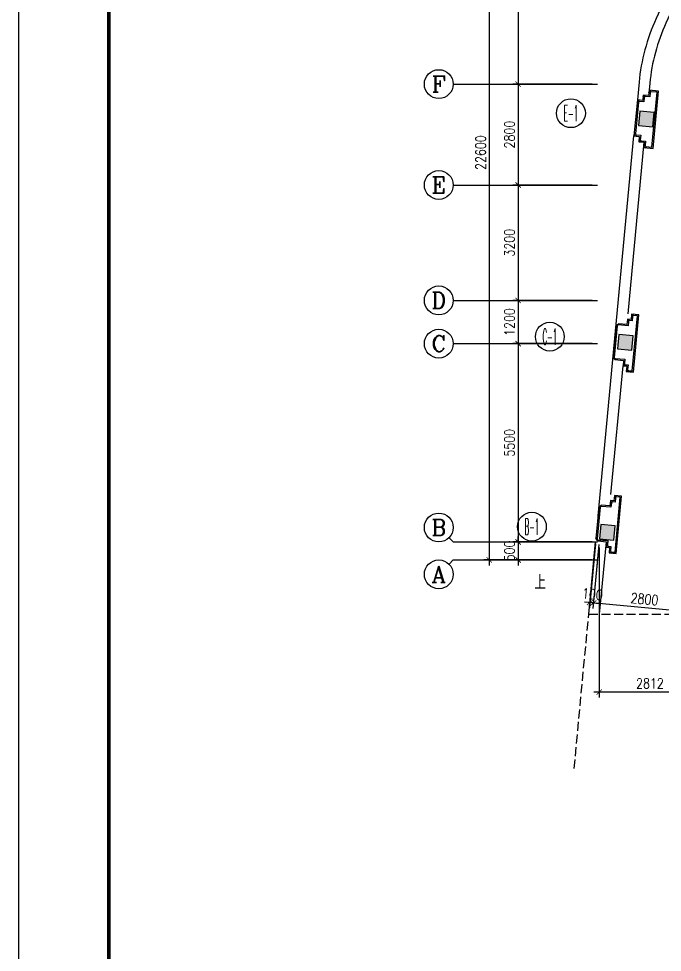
# Model space of a CAD drawing. Extents: x 3476 to 122276, y -94307 to -10307.
# Drawn here: x 3476 to 21320, y -52307 to -26408 of the extents above; entities that cross this region are included whole.
import ezdxf
from ezdxf.enums import TextEntityAlignment as Align

# ---------------------------------------------------------------- set-up
doc = ezdxf.new("R2010")
doc.units = 0
doc.header["$LTSCALE"] = 1000
doc.header["$MEASUREMENT"] = 0
doc.linetypes.add('DASH', pattern=[0.35, 0.25, -0.1])
doc.layers.get('0').update_dxf_attribs({"linetype": 'CONTINUOUS'})
doc.layers.get('DEFPOINTS').update_dxf_attribs({"linetype": 'CONTINUOUS'})
for name, color, linetype in [('AXIS', 7, 'CONTINUOUS'), ('AXIS_TEXT', 7, 'CONTINUOUS'), ('FRAME', 7, 'CONTINUOUS'), ('STAIR', 7, 'CONTINUOUS'), ('WALL', 7, 'CONTINUOUS'), ('文字', 7, 'CONTINUOUS'), ('柱', 252, 'CONTINUOUS')]:
    doc.layers.add(name, color=color, linetype=linetype)
doc.styles.add('COMPLEX', font='COMPLEX.shx', dxfattribs={"width": 0.8})
doc.styles.add('DIM_FONT', font='romanc.shx', dxfattribs={"width": 0.8})
doc.styles.add('HZTXT', font='txt.shx', dxfattribs={"width": 0.5, "bigfont": 'hztxt.shx'})
doc.dimstyles.new('S100', dxfattribs={"dimtxt": 280, "dimasz": 150, "dimexe": 150, "dimexo": 150, "dimgap": 100, "dimtad": 1, "dimdec": 0, "dimzin": 0, "dimdsep": 46, "dimtxsty": 'DIM_FONT', "dimblk": '_DIMX', "dimblk1": 'ARCHTICK', "dimblk2": 'ARCHTICK', "dimsah": 1, "dimcen": 0.09, "dimdle": 150, "dimclrt": 7, "dimadec": 0, "dimazin": 0, "dimtfac": 1, "dimtdec": 0, "dimtix": 1, "dimtmove": 2, "dimatfit": 3, "dimldrblk": 'ARCHTICK', "dimfxl": 0, "dimtolj": 1, "dimtzin": 0, "dimarcsym": 0})

# ---------------------------------------------------------------- blocks, each defined once
blk = doc.blocks.new('_ARCHTICK')
at = {"color": 0, "linetype": 'ByBlock', "const_width": 0.15}
blk.add_lwpolyline([(-0.5, -0.5), (0.5, 0.5)], dxfattribs=at)
blk = doc.blocks.new('*D759')
at = {"color": 0, "linetype": 'ByBlock'}
for p, q in [((19373, -18823), (16373, -18823)), ((16523, -18673), (16523, -41573)), ((19373, -41423), (16373, -41423))]:
    blk.add_line(p, q, dxfattribs=at)
at = {"layer": 'DEFPOINTS', "color": 0, "linetype": 'ByBlock'}
for p in [(19523, -18823), (16523, -41423), (19523, -41423)]:
    blk.add_point(p, dxfattribs=at)
at = {"color": 0, "linetype": 'ByBlock', "xscale": 150, "yscale": 150, "zscale": 150}
for p, rotation in [((16523, -18823), 90), ((16523, -41423), 270)]:
    blk.add_blockref('_ARCHTICK', p, dxfattribs=dict(at, rotation=rotation))
at = {"color": 7, "linetype": 'ByBlock', "insert": (16283, -30123), "char_height": 280, "attachment_point": 5, "rotation": 90, "style": 'DIM_FONT'}
blk.add_mtext('\\A1;22600', dxfattribs=at)
blk = doc.blocks.new('_DIMX')
blk.add_line((-150, 0), (150, 0))
at = {"const_width": 50}
blk.add_lwpolyline([(-70, -70), (70, 70)], dxfattribs=at)
blk = doc.blocks.new('*D760')
at = {"color": 0, "linetype": 'ByBlock'}
for p, q in [((19373, -35423), (17173, -35423)), ((17323, -35273), (17323, -41073)), ((19373, -40923), (17173, -40923))]:
    blk.add_line(p, q, dxfattribs=at)
at = {"layer": 'DEFPOINTS', "color": 0, "linetype": 'ByBlock'}
for p in [(19523, -35423), (17323, -40923), (19523, -40923)]:
    blk.add_point(p, dxfattribs=at)
at = {"color": 0, "linetype": 'ByBlock', "xscale": 150, "yscale": 150, "zscale": 150}
for p, rotation in [((17323, -35423), 90), ((17323, -40923), 270)]:
    blk.add_blockref('_ARCHTICK', p, dxfattribs=dict(at, rotation=rotation))
at = {"color": 7, "linetype": 'ByBlock', "insert": (17083, -38173), "char_height": 280, "attachment_point": 5, "rotation": 90, "style": 'DIM_FONT'}
blk.add_mtext('\\A1;5500', dxfattribs=at)
blk = doc.blocks.new('*D763')
at = {"color": 0, "linetype": 'ByBlock'}
for p, q in [((17323, -40923), (17323, -40773)), ((19373, -40923), (17173, -40923)), ((17323, -40923), (17323, -41423)), ((19373, -41423), (17173, -41423)), ((17323, -41423), (17323, -41573))]:
    blk.add_line(p, q, dxfattribs=at)
at = {"layer": 'DEFPOINTS', "color": 0, "linetype": 'ByBlock'}
for p in [(19523, -40923), (17323, -41423), (19523, -41423)]:
    blk.add_point(p, dxfattribs=at)
at = {"color": 0, "linetype": 'ByBlock', "xscale": 150, "yscale": 150, "zscale": 150}
for p, rotation in [((17323, -40923), 270), ((17323, -41423), 90)]:
    blk.add_blockref('_ARCHTICK', p, dxfattribs=dict(at, rotation=rotation))
at = {"color": 7, "linetype": 'ByBlock', "insert": (17083, -41173), "char_height": 280, "attachment_point": 5, "rotation": 90, "style": 'DIM_FONT'}
blk.add_mtext('\\A1;500', dxfattribs=at)
blk = doc.blocks.new('*D770')
at = {"color": 0, "linetype": 'ByBlock'}
for p, q in [((17323, -21473), (17323, -28373)), ((19373, -21623), (17173, -21623)), ((19373, -28223), (17173, -28223))]:
    blk.add_line(p, q, dxfattribs=at)
at = {"layer": 'DEFPOINTS', "color": 0, "linetype": 'ByBlock'}
for p in [(19523, -21623), (17323, -28223), (19523, -28223)]:
    blk.add_point(p, dxfattribs=at)
at = {"color": 0, "linetype": 'ByBlock', "xscale": 150, "yscale": 150, "zscale": 150}
for p, rotation in [((17323, -21623), 90), ((17323, -28223), 270)]:
    blk.add_blockref('_ARCHTICK', p, dxfattribs=dict(at, rotation=rotation))
at = {"color": 7, "linetype": 'ByBlock', "insert": (17083, -24923), "char_height": 280, "attachment_point": 5, "rotation": 90, "style": 'DIM_FONT'}
blk.add_mtext('\\A1;6600', dxfattribs=at)
blk = doc.blocks.new('*D771')
at = {"color": 0, "linetype": 'ByBlock'}
for p, q in [((17323, -34073), (17323, -35573)), ((19373, -34223), (17173, -34223)), ((19373, -35423), (17173, -35423))]:
    blk.add_line(p, q, dxfattribs=at)
at = {"layer": 'DEFPOINTS', "color": 0, "linetype": 'ByBlock'}
for p in [(19523, -34223), (17323, -35423), (19523, -35423)]:
    blk.add_point(p, dxfattribs=at)
at = {"color": 0, "linetype": 'ByBlock', "xscale": 150, "yscale": 150, "zscale": 150}
for p, rotation in [((17323, -34223), 90), ((17323, -35423), 270)]:
    blk.add_blockref('_ARCHTICK', p, dxfattribs=dict(at, rotation=rotation))
at = {"color": 7, "linetype": 'ByBlock', "insert": (17083, -34823), "char_height": 280, "attachment_point": 5, "rotation": 90, "style": 'DIM_FONT'}
blk.add_mtext('\\A1;1200', dxfattribs=at)
blk = doc.blocks.new('*D772')
at = {"color": 0, "linetype": 'ByBlock'}
for p, q in [((19373, -31023), (17173, -31023)), ((17323, -30873), (17323, -34373)), ((19373, -34223), (17173, -34223))]:
    blk.add_line(p, q, dxfattribs=at)
at = {"layer": 'DEFPOINTS', "color": 0, "linetype": 'ByBlock'}
for p in [(19523, -31023), (17323, -34223), (19523, -34223)]:
    blk.add_point(p, dxfattribs=at)
at = {"color": 0, "linetype": 'ByBlock', "xscale": 150, "yscale": 150, "zscale": 150}
for p, rotation in [((17323, -31023), 90), ((17323, -34223), 270)]:
    blk.add_blockref('_ARCHTICK', p, dxfattribs=dict(at, rotation=rotation))
at = {"color": 7, "linetype": 'ByBlock', "insert": (17083, -32623), "char_height": 280, "attachment_point": 5, "rotation": 90, "style": 'DIM_FONT'}
blk.add_mtext('\\A1;3200', dxfattribs=at)
blk = doc.blocks.new('*D773')
at = {"color": 0, "linetype": 'ByBlock'}
for p, q in [((19373, -28223), (17173, -28223)), ((17323, -28073), (17323, -31173)), ((19373, -31023), (17173, -31023))]:
    blk.add_line(p, q, dxfattribs=at)
at = {"layer": 'DEFPOINTS', "color": 0, "linetype": 'ByBlock'}
for p in [(19523, -28223), (17323, -31023), (19523, -31023)]:
    blk.add_point(p, dxfattribs=at)
at = {"color": 0, "linetype": 'ByBlock', "xscale": 150, "yscale": 150, "zscale": 150}
for p, rotation in [((17323, -28223), 90), ((17323, -31023), 270)]:
    blk.add_blockref('_ARCHTICK', p, dxfattribs=dict(at, rotation=rotation))
at = {"color": 7, "linetype": 'ByBlock', "insert": (17083, -29623), "char_height": 280, "attachment_point": 5, "rotation": 90, "style": 'DIM_FONT'}
blk.add_mtext('\\A1;2800', dxfattribs=at)
blk = doc.blocks.new('_AXISO')
blk.add_circle((0, 0), 0.5)
at = {"layer": 'AXIS_TEXT', "style": 'COMPLEX', "width": 1.041667}
blk.add_attdef('A', text='', height=0.56, dxfattribs=at).set_placement((-0.25, -0.28), (0.25, -0.28), align=Align.FIT)
blk = doc.blocks.new('_AXISO2')
blk.add_line((0.354, 0.146), (0.5, 0))
blk.add_circle((0, 0.5), 0.5)
at = {"layer": 'AXIS_TEXT', "style": 'COMPLEX', "width": 1.041667}
blk.add_attdef('A', text='', height=0.56, dxfattribs=at).set_placement((-0.25, 0.22), (0.25, 0.22), align=Align.FIT)
blk = doc.blocks.new('_AXISO1')
blk.add_line((0.354, -0.146), (0.5, 0))
blk.add_circle((0, -0.5), 0.5)
at = {"layer": 'AXIS_TEXT', "style": 'COMPLEX', "width": 1.041667}
blk.add_attdef('A', text='', height=0.56, dxfattribs=at).set_placement((-0.25, -0.78), (0.25, -0.78), align=Align.FIT)
blk = doc.blocks.new('*D813')
at = {"color": 0, "linetype": 'ByBlock'}
for p, q in [((19570, -41073), (19570, -45238)), ((22382, -41077), (22382, -45238)), ((22532, -45088), (19420, -45088))]:
    blk.add_line(p, q, dxfattribs=at)
at = {"layer": 'DEFPOINTS', "color": 0, "linetype": 'ByBlock'}
for p in [(19570, -40923), (22382, -40927), (19570, -45088)]:
    blk.add_point(p, dxfattribs=at)
at = {"color": 0, "linetype": 'ByBlock', "xscale": 150, "yscale": 150, "zscale": 150, "rotation": 180}
blk.add_blockref('_ARCHTICK', (19570, -45088), dxfattribs=at)
at = {"color": 0, "linetype": 'ByBlock', "xscale": 150, "yscale": 150, "zscale": 150}
blk.add_blockref('_ARCHTICK', (22382, -45088), dxfattribs=at)
at = {"color": 7, "linetype": 'ByBlock', "insert": (20976, -44848), "char_height": 280, "attachment_point": 5, "style": 'DIM_FONT'}
blk.add_mtext('\\A1;2812', dxfattribs=at)
blk = doc.blocks.new('*D814')
at = {"color": 0, "linetype": 'ByBlock'}
for p, q in [((19534, -41309), (19397, -42765)), ((22322, -41572), (22184, -43028)), ((22348, -42893), (19261, -42601))]:
    blk.add_line(p, q, dxfattribs=at)
at = {"layer": 'DEFPOINTS', "color": 0, "linetype": 'ByBlock'}
for p in [(19548, -41160), (22336, -41423), (19411, -42615)]:
    blk.add_point(p, dxfattribs=at)
at = {"color": 0, "linetype": 'ByBlock', "xscale": 150, "yscale": 150, "zscale": 150}
for p, rotation in [((19411, -42615), 174.605425480448), ((22198, -42879), 354.6054254804479)]:
    blk.add_blockref('_ARCHTICK', p, dxfattribs=dict(at, rotation=rotation))
at = {"color": 7, "linetype": 'ByBlock', "insert": (20827, -42508), "char_height": 280, "attachment_point": 5, "rotation": 354.6054, "style": 'DIM_FONT'}
blk.add_mtext('\\A1;2800', dxfattribs=at)
blk = doc.blocks.new('*D895')
at = {"color": 0, "linetype": 'ByBlock'}
for p, q in [((19465, -40980), (19297, -42755)), ((19564, -40990), (19397, -42765)), ((19311, -42606), (19162, -42592)), ((19411, -42615), (19311, -42606)), ((19411, -42615), (19560, -42629))]:
    blk.add_line(p, q, dxfattribs=at)
at = {"layer": 'DEFPOINTS', "color": 0, "linetype": 'ByBlock'}
for p in [(19479, -40831), (19578, -40840), (19311, -42606)]:
    blk.add_point(p, dxfattribs=at)
at = {"color": 0, "linetype": 'ByBlock', "xscale": 150, "yscale": 150, "zscale": 150}
for p, rotation in [((19311, -42606), 354.6054254888653), ((19411, -42615), 174.6054254888653)]:
    blk.add_blockref('_ARCHTICK', p, dxfattribs=dict(at, rotation=rotation))
at = {"color": 7, "linetype": 'ByBlock', "insert": (19383, -42372), "char_height": 280, "attachment_point": 5, "rotation": 354.6054, "style": 'DIM_FONT'}
blk.add_mtext('\\A1;100', dxfattribs=at)

msp = doc.modelspace()

# ---------------------------------------------------------------- hatches: boundary and pattern name
at = {"layer": '柱'}
h = msp.add_hatch(color=252, dxfattribs=at)
h.paths.add_polyline_path([(20661.4, -29370), (21059.7, -29407.6), (21097.2, -29009.4), (20699, -28971.8)])
h.paths.add_polyline_path([(20075.9, -35570.1), (20474.2, -35607.6), (20511.7, -35209.4), (20113.5, -35171.8)])
h.paths.add_polyline_path([(19578.3, -40840.2), (19976.5, -40877.8), (20014.1, -40479.6), (19615.9, -40442)])

# ---------------------------------------------------------------- linework, layer by layer
at = {"layer": 'AXIS'}
for p, q in [((15523.2, -28222.9), (19523.2, -28222.9)), ((15523.2, -31022.9), (19523.2, -31022.9)), ((15523.2, -34222.9), (19523.2, -34222.9)), ((15523.2, -35422.9), (19523.2, -35422.9)), ((15523.2, -40922.9), (19523.2, -40922.9)), ((15523.2, -41422.9), (19523.2, -41422.9))]:
    msp.add_line(p, q, dxfattribs=at)
at = {"layer": 'FRAME', "color": 7, "linetype": 'ByBlock'}
msp.add_lwpolyline([(122275.8, -94307), (3475.8, -94307), (3475.8, -10307), (122275.8, -10307)], close=True, dxfattribs=at)
at = {"layer": 'FRAME', "color": 7, "linetype": 'ByBlock', "const_width": 100}
msp.add_lwpolyline([(121275.7, -11307.4), (5975.8, -11307.4), (5975.8, -93307.5), (121275.7, -93307.5)], close=True, dxfattribs=at)
at = {"layer": 'STAIR'}
for p, q in [((19538.5, -40197.8), (20533.6, -29659.3)), ((20369.1, -34593.3), (20818.2, -29836.8)), ((19895.9, -39604.2), (20232.7, -36036.8)), ((19281.1, -42922.9), (19470.4, -40918.8)), ((19582.5, -42922.9), (19771.7, -40918.8))]:
    msp.add_line(p, q, dxfattribs=at)
for points in [[(22805.3, -22795.5), (21148.8, -26404.7, 0.0842481), (20674.4, -28172.5), (20628.1, -28663.7)], [(23015.4, -23057), (21421.5, -26529.8, 0.084248), (20973.1, -28200.7), (20954.9, -28393.3)]]:
    msp.add_lwpolyline(points, format="xyb", dxfattribs=at)
at = {"layer": 'WALL'}
for p, q in [((20954.5, -28393.2), (20970.4, -28412.4)), ((20627.7, -28663.7), (20643.5, -28682.8)), ((20791.1, -28528.5), (20806.9, -28547.6)), ((20533.6, -29659.3), (20552.8, -29643.4)), ((20668.9, -29822.1), (20688.1, -29806.2)), ((20668.9, -29822.7), (20688, -29806.9)), ((20804.1, -29986.1), (20823.3, -29970.3)), ((20468.5, -34602.6), (20454.5, -34752)), ((20468.5, -34602.6), (20484.4, -34621.8)), ((20667.7, -34621.4), (20468.5, -34602.6)), ((20485.8, -36176.2), (20629.5, -34653)), ((20497.8, -34665.7), (20486, -34790.1)), ((20517.4, -36214.3), (20667.7, -34621.4)), ((20629.5, -34653), (20525, -34643.1)), ((20036.5, -34923.5), (19953.8, -35799.6)), ((20071.3, -34926.8), (19988.7, -35802.9)), ((20036.5, -34923.5), (20101.9, -34869.4)), ((20372.4, -34930), (20098.6, -34904.2)), ((20340.8, -34891.9), (20101.9, -34869.4)), ((20354.9, -34742.6), (20340.8, -34891.9)), ((20354.9, -34742.6), (20370.7, -34761.7)), ((20454.5, -34752), (20354.9, -34742.6)), ((20384.1, -34805.6), (20372.4, -34930)), ((20486, -34790.1), (20411.3, -34783.1)), ((20007.9, -35864.9), (19953.8, -35799.6)), ((20007.9, -35864.9), (20246.9, -35887.5)), ((20010.5, -35830), (20285, -35855.9)), ((20246.9, -35887.5), (20232.8, -36036.8)), ((20285, -35855.9), (20273.3, -35980.4)), ((20232.8, -36036.8), (20251.9, -36021)), ((20232.8, -36036.8), (20332.3, -36046.2)), ((20295.8, -36007.6), (20370.5, -36014.7)), ((20332.3, -36046.2), (20318.3, -36195.6)), ((20318.3, -36195.6), (20337.4, -36179.7)), ((20318.3, -36195.6), (20517.4, -36214.3)), ((20370.5, -36014.7), (20358.7, -36139.1)), ((20517.4, -36214.3), (20378, -36201.2)), ((20381.3, -36166.3), (20485.8, -36176.2)), ((19879.8, -39773.8), (19865.7, -39923.2)), ((19879.8, -39773.8), (19895.6, -39793)), ((19979.3, -39783.2), (19879.8, -39773.8)), ((19909, -39836.9), (19897.3, -39961.3)), ((20010.9, -39821.4), (19936.2, -39814.3)), ((19993.4, -39633.9), (19979.3, -39783.2)), ((19993.4, -39633.9), (20009.3, -39653)), ((20192.6, -39652.7), (19993.4, -39633.9)), ((20010.7, -41207.5), (20154.4, -39684.2)), ((20022.6, -39696.9), (20010.9, -39821.4)), ((20042.3, -41245.6), (20192.6, -39652.7)), ((20154.4, -39684.2), (20049.9, -39674.4)), ((19561.4, -39954.7), (19478.7, -40830.8)), ((19596.2, -39958), (19513.6, -40834.1)), ((19561.4, -39954.7), (19626.8, -39900.6)), ((19897.3, -39961.3), (19623.5, -39935.5)), ((19865.7, -39923.2), (19626.8, -39900.6)), ((19532.8, -40896.2), (19478.7, -40830.8)), ((19532.8, -40896.2), (19771.8, -40918.8)), ((19535.4, -40861.3), (19809.9, -40887.2)), ((19771.8, -40918.8), (19757.7, -41068.1)), ((19809.9, -40887.2), (19798.2, -41011.6)), ((19757.7, -41068.1), (19776.8, -41052.3)), ((19757.7, -41068.1), (19857.2, -41077.5)), ((19820.7, -41038.9), (19895.4, -41045.9)), ((19857.2, -41077.5), (19843.1, -41226.8)), ((19895.4, -41045.9), (19883.6, -41170.4)), ((19843.1, -41226.8), (19862.3, -41211)), ((19843.1, -41226.8), (20042.3, -41245.6)), ((20042.3, -41245.6), (19902.9, -41232.5)), ((19906.2, -41197.6), (20010.7, -41207.5))]:
    msp.add_line(p, q, dxfattribs=at)
at = {"layer": 'WALL', "linetype": 'DASH'}
for p, q in [((18876.2, -47211.1), (19281.1, -42922.9)), ((19281.1, -42922.9), (37259.4, -42922.9))]:
    msp.add_line(p, q, dxfattribs=at)
at = {"layer": 'WALL'}
msp.add_lwpolyline([(20533.6, -29659.3), (20683, -29673.4), (20668.9, -29822.7), (20818.2, -29836.8), (20804.1, -29986.1), (21063, -30010.6), (21213.4, -28417.7), (20954.5, -28393.2), (20940.4, -28542.6), (20791.1, -28528.5), (20777, -28677.8), (20627.7, -28663.7)], close=True, dxfattribs=at)
msp.add_lwpolyline([(20574.1, -29602.8, 0.4054586), (20595.9, -29630), (20721.1, -29641.8), (20709.4, -29766.3, 0.4142136), (20731.9, -29793.5), (20856.4, -29805.2), (20844.6, -29929.7, 0.4142136), (20867.1, -29956.9), (21031.4, -29972.4), (21175.3, -28449.2), (21011, -28433.7, 0.4142136), (20983.7, -28456.3), (20972, -28580.7), (20847.5, -28568.9, 0.4142136), (20820.3, -28591.5), (20808.6, -28715.9), (20684.1, -28704.2, 0.4142136), (20656.9, -28726.7)], format="xyb", close=True, dxfattribs=at)
for points in [[(20948.9, -28453, -0.4142136), (21014.3, -28398.9)], [(20622, -28723.4, -0.4142136), (20687.4, -28669.3)], [(20785.5, -28588.2, -0.4142136), (20850.8, -28534.1)], [(20539.3, -29599.5, 0.4142136), (20593.4, -29664.9)], [(20674.5, -29763, 0.4142136), (20728.6, -29828.3)], [(20809.8, -29926.4, 0.4142136), (20863.8, -29991.8)]]:
    msp.add_lwpolyline(points, format="xyb", dxfattribs=at)
for centre, radius, start, end in [((20522.6, -34668), 60, 84.61, 174.61), ((20522.6, -34668), 25, 84.61, 174.61), ((20096.2, -34929.1), 25, 84.61, 174.61), ((20409, -34807.9), 60, 84.61, 174.61), ((20409, -34807.9), 25, 84.61, 174.61), ((20013.6, -35805.2), 25, 174.61, 262.89208), ((20298.2, -35982.7), 60, 174.61, 264.61), ((20298.2, -35982.7), 25, 174.61, 264.61), ((20383.6, -36141.5), 60, 174.61, 264.61), ((20383.6, -36141.5), 25, 174.61, 264.61), ((19933.9, -39839.2), 60, 84.61, 174.61), ((19933.9, -39839.2), 25, 84.61, 174.61), ((20047.5, -39699.3), 60, 84.61, 174.61), ((20047.5, -39699.3), 25, 84.61, 174.61), ((19621.1, -39960.4), 25, 84.61, 174.61), ((19538.5, -40836.5), 25, 174.61, 262.89208), ((19823, -41014), 60, 174.61, 264.61), ((19823, -41014), 25, 174.61, 264.61), ((19908.5, -41172.7), 60, 174.61, 264.61), ((19908.5, -41172.7), 25, 174.61, 264.61)]:
    msp.add_arc(centre, radius, start, end, dxfattribs=at)
at = {"layer": '柱'}
for points in [[(20661.4, -29370), (21059.7, -29407.6), (21097.2, -29009.4), (20699, -28971.8)], [(20075.9, -35570.1), (20474.2, -35607.6), (20511.7, -35209.4), (20113.5, -35171.8)], [(19578.3, -40840.2), (19976.5, -40877.8), (20014.1, -40479.6), (19615.9, -40442)]]:
    msp.add_lwpolyline(points, close=True, dxfattribs=at)

# ---------------------------------------------------------------- block references
at = {"layer": 'AXIS'}
ref = msp.add_blockref('_AXISO', (15123.2, -28222.9), dxfattribs=dict(at, xscale=800, yscale=800, zscale=800))
ref.add_attrib('A', 'F', dxfattribs={"layer": 'AXIS_TEXT', "height": 448, "style": 'COMPLEX', "width": 1.171875}).set_placement((14923.2, -28446.9), (15323.2, -28446.9), align=Align.FIT)
ref = msp.add_blockref('_AXISO', (18786.7, -29031.3), dxfattribs=dict(at, xscale=800, yscale=800, zscale=800))
ref.add_attrib('A', 'E-1', dxfattribs={"layer": 'AXIS_TEXT', "height": 448, "style": 'COMPLEX', "width": 0.334821}).set_placement((18586.7, -29255.3), (18986.7, -29255.3), align=Align.FIT)
ref = msp.add_blockref('_AXISO', (15123.2, -31022.9), dxfattribs=dict(at, xscale=800, yscale=800, zscale=800))
ref.add_attrib('A', 'E', dxfattribs={"layer": 'AXIS_TEXT', "height": 448, "style": 'COMPLEX', "width": 1.171875}).set_placement((14923.2, -31246.9), (15323.2, -31246.9), align=Align.FIT)
ref = msp.add_blockref('_AXISO', (15123.2, -34222.9), dxfattribs=dict(at, xscale=800, yscale=800, zscale=800))
ref.add_attrib('A', 'D', dxfattribs={"layer": 'AXIS_TEXT', "height": 448, "style": 'COMPLEX', "width": 1.102941}).set_placement((14923.2, -34446.9), (15323.2, -34446.9), align=Align.FIT)
ref = msp.add_blockref('_AXISO', (18201.4, -35229.9), dxfattribs=dict(at, xscale=800, yscale=800, zscale=800))
ref.add_attrib('A', 'C-1', dxfattribs={"layer": 'AXIS_TEXT', "height": 448, "style": 'COMPLEX', "width": 0.334821}).set_placement((18001.4, -35453.9), (18401.4, -35453.9), align=Align.FIT)
ref = msp.add_blockref('_AXISO', (15123.2, -35422.9), dxfattribs=dict(at, xscale=800, yscale=800, zscale=800))
ref.add_attrib('A', 'C', dxfattribs={"layer": 'AXIS_TEXT', "height": 448, "style": 'COMPLEX', "width": 1.25}).set_placement((14923.2, -35646.9), (15323.2, -35646.9), align=Align.FIT)
ref = msp.add_blockref('_AXISO2', (15123.2, -40922.9), dxfattribs=dict(at, xscale=800, yscale=800, zscale=800))
ref.add_attrib('A', 'B', dxfattribs={"layer": 'AXIS_TEXT', "height": 448, "style": 'COMPLEX', "width": 1.102941}).set_placement((14923.2, -40746.9), (15323.2, -40746.9), align=Align.FIT)
ref = msp.add_blockref('_AXISO', (17703.7, -40500.1), dxfattribs=dict(at, xscale=800, yscale=800, zscale=800))
ref.add_attrib('A', 'B-1', dxfattribs={"layer": 'AXIS_TEXT', "height": 448, "style": 'COMPLEX', "width": 0.328947}).set_placement((17503.7, -40724.1), (17903.7, -40724.1), align=Align.FIT)
at = {"layer": 'AXIS', "xscale": 800, "yscale": 800, "zscale": 800}
msp.add_blockref('_AXISO1', (15123.2, -41422.9), dxfattribs=at).add_auto_attribs({'A': 'A'})

# ---------------------------------------------------------------- texts
at = {"layer": '文字', "style": 'HZTXT', "width": 0.8}
msp.add_text('上', height=400, dxfattribs=at).set_placement((17776.4, -42245.8))

# ---------------------------------------------------------------- dimensions: what is measured, and where the dimension line sits
at = {"layer": 'AXIS'}
for p1, p2, distance, picture, middle in [((19523.2, -18822.8), (19523.2, -41422.9), -3000, '*D759', (16283.2, -30122.9)), ((19578.3, -40840.2), (19478.7, -40830.8), 1783, '*D895', (19383.4, -42371.7)), ((22335.7, -41422.9), (19548.1, -41159.6), 1462.2, '*D814', (20827, -42508.1))]:
    dim = msp.add_aligned_dim(p1=p1, p2=p2, distance=distance, dimstyle='S100', dxfattribs=at)
    dim.commit()
    dim.dimension.update_dxf_attribs({"geometry": picture, "text_midpoint": middle})
for base, p1, p2, picture, middle in [((17323.2, -28222.9), (19523.2, -21622.8), (19523.2, -28222.9), '*D770', (17083.2, -24922.9)), ((17323.2, -31022.9), (19523.2, -28222.9), (19523.2, -31022.9), '*D773', (17083.2, -29622.9)), ((17323.2, -34222.9), (19523.2, -31022.9), (19523.2, -34222.9), '*D772', (17083.2, -32622.9)), ((17323.2, -35422.9), (19523.2, -34222.9), (19523.2, -35422.9), '*D771', (17083.2, -34822.9)), ((17323.2, -40922.9), (19523.2, -35422.9), (19523.2, -40922.9), '*D760', (17083.2, -38172.9)), ((17323.2, -41422.9), (19523.2, -40922.9), (19523.2, -41422.9), '*D763', (17083.2, -41172.9))]:
    dim = msp.add_linear_dim(base=base, p1=p1, p2=p2, angle=90, dimstyle='S100', dxfattribs=at)
    dim.commit()
    dim.dimension.update_dxf_attribs({"geometry": picture, "text_midpoint": middle})
dim = msp.add_linear_dim(base=(19570.4, -45088.5), p1=(22382.5, -40927.3), p2=(19570.4, -40922.9), dimstyle='S100', dxfattribs=at)
dim.commit()
dim.dimension.update_dxf_attribs({"geometry": '*D813', "text_midpoint": (20976.5, -44848.5)})

doc.saveas('drawing.dxf')
